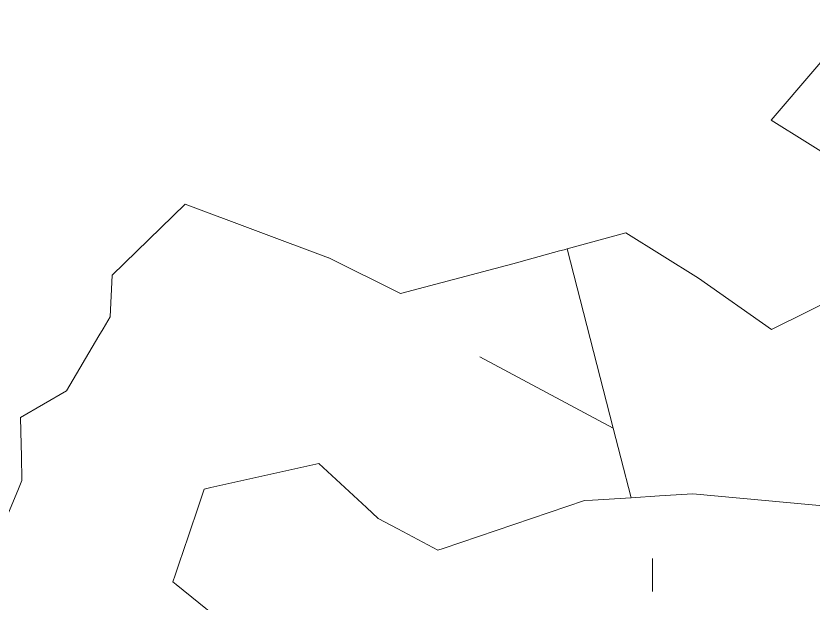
# Model space of a CAD drawing. Header units: inches. Extents: x 469775 to 470079, y 4349683 to 4349873.
# Drawn here: x 469810.14 to 469834.14, y 4349778.89 to 4349796.55 of the extents above; entities that cross this region are included whole.
import ezdxf

# ---------------------------------------------------------------- set-up
doc = ezdxf.new("R2010")
doc.units = ezdxf.units.IN
doc.header["$MEASUREMENT"] = 0
for name, color, linetype, lineweight in [('0.500-1.000', 7, 'Continuous', 0), ('1.000-1.500', 7, 'Continuous', 0), ('点', 7, 'Continuous', 0)]:
    doc.layers.add(name, color=color, linetype=linetype, lineweight=lineweight)

msp = doc.modelspace()

# ---------------------------------------------------------------- linework, layer by layer
at = {"layer": '0.500-1.000'}
for points in [[(469835.06, 4349792.05), (469832.873, 4349793.417), (469835.568, 4349796.553)], [(469809.323, 4349780.214), (469810.195, 4349782.278), (469810.323, 4349782.582), (469810.323, 4349782.582), (469810.323, 4349782.582), (469810.308, 4349783.315), (469810.301, 4349783.655), (469810.284, 4349784.477), (469811.661, 4349785.272), (469811.661, 4349785.272), (469811.662, 4349785.272), (469811.662, 4349785.273), (469812.642, 4349786.927), (469812.766, 4349787.137), (469812.98, 4349787.499), (469812.98, 4349787.499), (469813.043, 4349788.753), (469815.232, 4349790.893), (469819.556, 4349789.276), (469819.556, 4349789.276), (469819.559, 4349789.275), (469821.722, 4349788.204), (469821.722, 4349788.204), (469825.1, 4349789.095), (469825.1, 4349789.095), (469826.506, 4349789.482), (469826.647, 4349789.521), (469826.738, 4349789.546), (469828.126, 4349784.148), (469824.108, 4349786.295), (469828.126, 4349784.148), (469828.355, 4349783.26), (469828.663, 4349782.061), (469827.499, 4349781.988), (469827.262, 4349781.974), (469823.008, 4349780.535), (469822.842, 4349780.479), (469821.636, 4349781.124), (469821.636, 4349781.124), (469821.049, 4349781.438), (469820.698, 4349781.761), (469819.256, 4349783.091), (469816.012, 4349782.364), (469815.812, 4349782.319), (469815.608, 4349781.718), (469815.144, 4349780.35), (469815.096, 4349780.208), (469814.934, 4349779.728), (469814.868, 4349779.534), (469814.971, 4349779.451), (469818.643, 4349776.481)]]:
    msp.add_lwpolyline(points, dxfattribs=at)
at = {"layer": '1.000-1.500'}
msp.add_lwpolyline([(469836.177, 4349781.654), (469830.523, 4349782.177), (469830.523, 4349782.177), (469829.511, 4349782.114), (469828.663, 4349782.061), (469828.355, 4349783.26), (469828.355, 4349783.26), (469828.126, 4349784.148), (469828.126, 4349784.148), (469826.738, 4349789.546), (469828.501, 4349790.032), (469830.688, 4349788.666), (469830.688, 4349788.666), (469830.688, 4349788.666), (469832.886, 4349787.119), (469835.013, 4349788.178), (469835.502, 4349785.924), (469836.417, 4349781.702), (469836.417, 4349781.702), (469836.433, 4349781.63), (469836.177, 4349781.654)], close=True, dxfattribs=at)
at = {"layer": '点', "color": 138, "linetype": 'Continuous', "lineweight": 0, "true_color": 0x004c4c, "elevation": 3972.72}
msp.add_lwpolyline([(469829.304, 4349779.235), (469829.304, 4349780.235)], dxfattribs=at)

doc.saveas('drawing.dxf')
